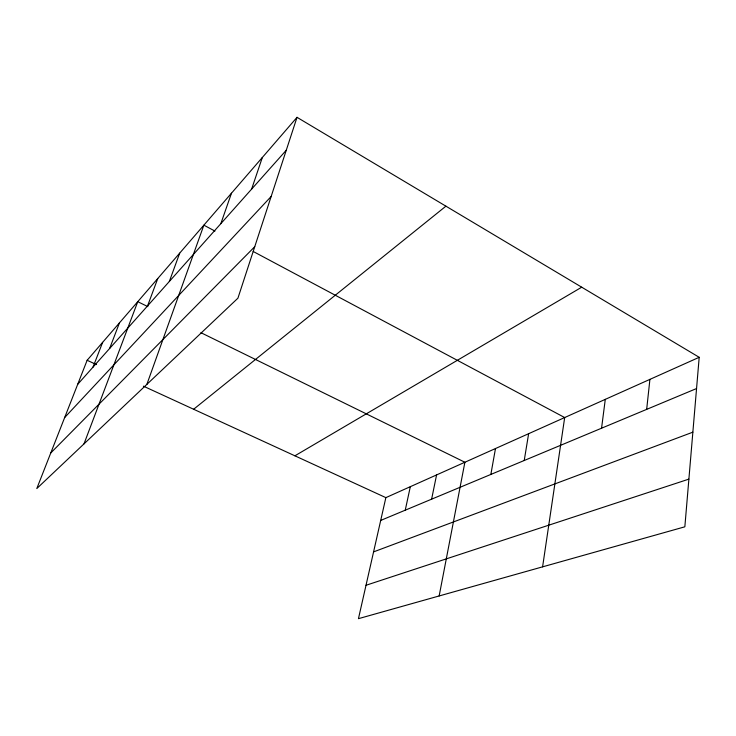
<?xml version="1.0" encoding="UTF-8"?>
<svg xmlns="http://www.w3.org/2000/svg" width="736" height="736" viewBox="0 0 736 736"><rect width="100%" height="100%" fill="white"/><g stroke="black" fill="none" stroke-linecap="round" stroke-linejoin="round"><path stroke-width="1.1" d="M699.2 357.3L684.848 526.81L358.45 618.672L385.866 497.637L699.2 357.3L297.022 117.328L87.133 360.29L36.8 488.557L237.921 298.181L297.022 117.328M646.668 409.372L649.916 379.371M601.56 428.214L605.286 399.363M542.598 566.84L564.687 417.551L253.193 251.473M524.225 460.506L528.632 433.697M490.848 474.444L495.484 448.546M439.153 595.958L464.894 462.245L200.919 332.681M431.618 499.174L436.586 474.922M405.242 510.195L410.32 486.689M251.611 189.124L262.329 157.486M220.837 223.652L231.472 193.2M146.86 384.376L203.863 225.17L214.949 231.076M169.344 281.456L179.694 253.147M147.577 305.882L157.762 278.53M83.996 443.882L137.761 301.677L147.872 306.645M109.646 348.459L119.462 322.865M93.021 367.117L102.644 342.332M77.703 384.312L286.276 150.218M64.658 417.551L271.161 196.466M50.756 452.98L254.748 246.698M193.642 409.253L445.915 206.172M294.897 455.814L581.716 287.196M380.705 520.435L696.55 388.544M373.575 551.89L692.861 432.17M366.013 585.276L688.878 479.127M87.133 360.29L96.508 364.596M143.428 386.17L385.866 497.637"/></g></svg>
